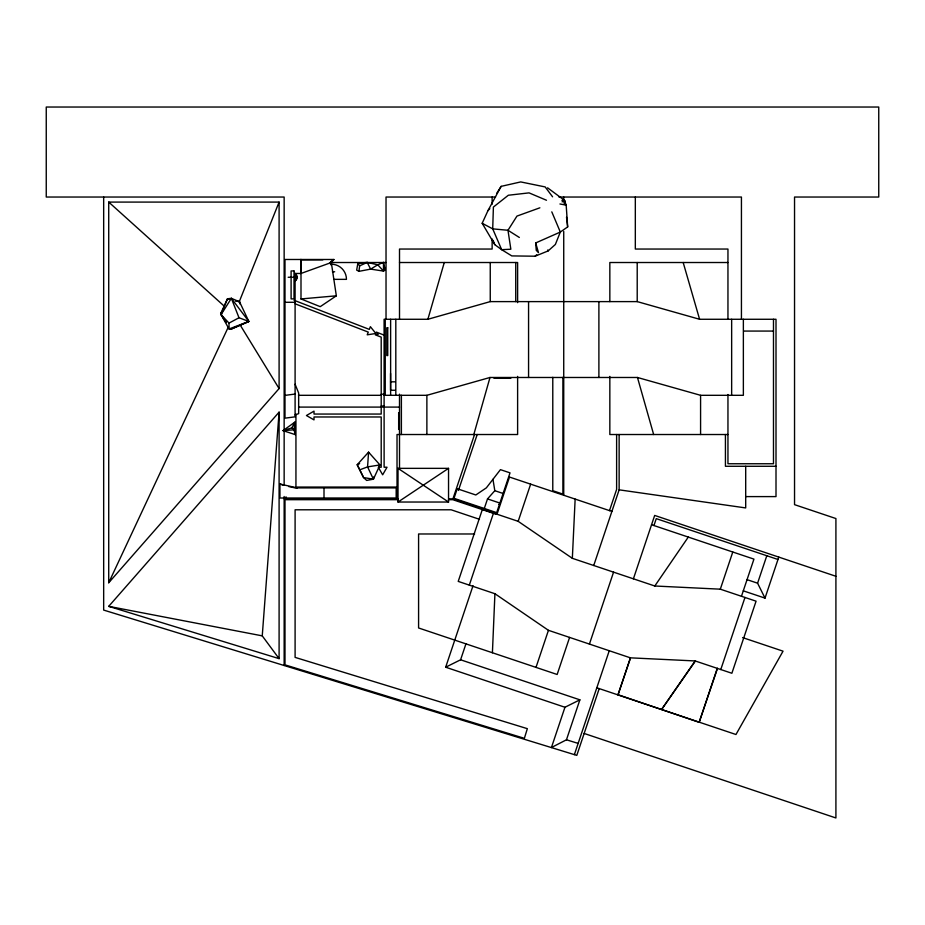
<?xml version="1.0" encoding="UTF-8"?>
<svg xmlns="http://www.w3.org/2000/svg" width="925" height="925" viewBox="0 0 925 925"><rect width="100%" height="100%" fill="white"/><g stroke="black" fill="none" stroke-linecap="round" stroke-linejoin="round"><path stroke-width="1.39" d="M492.412 652.749L494.921 593.723L458.222 581.397L482.411 509.317L518.173 521.33L572.344 558.318L654.796 585.999L720.309 589.179L756.072 601.181L731.872 673.261L695.172 660.947L630.411 657.837L548.444 630.318L494.921 593.723M572.344 558.318L575.142 499.095M368.566 452.152L367.572 466.882L373.399 479.185L366.682 480.445L363.583 477.578L357.2 464.732L368.566 452.152L379.955 464.94L373.399 479.185L363.583 477.578L357.2 464.732L359.617 463.61M279.096 658.646L262.249 635.857L279.096 412.145L108.722 606.349L279.096 658.646L279.096 412.145M358.946 271.337L359.617 265.868L357.859 263.359L367.179 262.423L377.758 264.781L383.47 262.423L385.193 270.088L383.505 271.083L370.659 269.117L358.946 271.337L356.668 270.088L357.859 263.359L360.704 263.359M373.399 479.185L373.943 476.71M563.88 203.037L564.528 200.367L547.577 187.821M473.808 434.519L489.996 377.481L426.876 395.31L384.048 395.31M444.278 262.515L427.87 319.275L490.25 301.608L637.209 301.608L699.589 319.275L776.006 319.275L776.006 496.598L745.7 496.598M448.602 498.853L452.938 498.853L474.537 434.519M458.43 490.435L477.196 434.519M484.295 508.484L487.51 498.91L494.817 490.701L492.956 479.312M469.31 585.12L493.511 513.051M445.665 667.214L460.592 659.791L579.882 699.832L564.955 707.255L445.665 667.214L473.033 585.687M497.014 514.219L509.502 477.057L611.888 511.421M460.592 659.791L465.934 643.869M518.173 521.33L530.649 484.157M536.003 667.388L548.444 630.318M609.494 510.623L616.617 489.417L616.617 434.519M569.592 637.418L557.151 674.487L418.586 627.971L418.586 533.979L474.594 533.979M593.734 565.499L619.137 489.834L619.137 434.519M564.955 707.255L551.439 747.527L566.458 739.803L579.882 699.832M589.422 644.077L613.564 572.159M574.379 754.627L609.251 650.737M633.405 578.807L654.68 515.433L835.911 576.275M599.215 688.605L576.795 755.378L103.669 610.084L103.669 197.037M653.952 525.539L656.264 518.636L777.983 559.486M617.969 694.895L630.411 657.837M720.309 589.179L732.785 552.005M699.207 722.171L717.337 668.162M741.468 596.278L753.944 559.116L651.547 524.741M720.783 669.538L744.972 597.457M743.295 590.832L765.01 598.117L757.587 583.189L766.802 555.74M765.01 598.117L778.781 557.093M630.33 658.519L618.027 694.744L661.56 709.533L694.872 661.757M717.153 669.365L699.161 722.309L662.346 709.799M239.286 301.654L279.096 202.089L108.722 202.089L108.722 582.75L279.096 388.558L279.096 202.089M561.926 200.343L564.528 200.367L566.181 205.13L567.661 226.926L560.319 232.059L555.37 244.466L548.132 250.918L535.089 256.213L511.803 255.913L501.662 249.681L494.759 244.628L482.179 223.295L487.926 210.703L501.13 186.364L520.717 181.924L545.16 186.931L552.583 196.817M108.722 582.75L228.487 326.687M291.861 427.87L294 429.79L283.027 430.622L291.861 427.87L294.821 422.17L295.283 434.646L283.027 430.622L294.821 422.17L294 429.79L295.283 434.646M229.573 299.33L227.481 298.775L221.063 314.627L229.007 323.103L229.018 328.976L248.837 321.449L231.366 298.336L221.063 314.627L229.018 328.976L230.707 329.3L248.837 321.449L239.54 301.781L231.366 298.336L227.481 298.775L220.647 313.667L226.255 322.524M496.702 193.325L501.13 186.364M654.796 585.999L688.293 537.078M661.56 709.533L695.172 660.947M222.312 311.32L220.647 313.667L226.058 322.085M300.995 273.465L331.3 262.515L333.879 259.486L284.993 259.486L284.993 418.158L295.098 416.84L295.098 273.465L300.903 273.465L300.903 259.486M487.926 210.703L489.822 208.645M286.114 496.887L284.148 498.853L398.12 498.853M535.089 256.213L536.754 254.733M331.728 260.942L333.879 259.486M382.083 263.359L383.47 262.423L383.505 271.083L377.758 264.781L370.659 269.117L367.179 262.423L359.617 265.868M330.653 261.671L331.832 261.671L331.277 262.342L336.342 295.815L320.235 306.661L300.995 298.948L300.995 259.486M398.016 502.032L448.544 468.351L448.544 502.032L398.016 502.032L398.016 468.351L448.544 468.351M562.111 201.893L564.528 200.367L565.013 204.564M229.007 323.103L238.997 317.749L248.837 321.449L230.707 329.3M535.691 242.94L538.489 252.652L536.257 250.317L535.691 242.94L560.319 232.059L551.797 211.86M360.16 469.68L367.572 466.882L379.955 464.94M295.098 414.92L298.659 413.614L298.659 393.056L295.098 384.268M539.865 207.813L516.959 216.092L507.975 230.279L510.843 249.218L501.662 249.681L492.713 228.857L493.395 207.061L508.345 195.244L529.042 192.874L546.478 200.251M498.737 504.414L499.512 504.148M284.993 395.38L295.098 394.05M300.995 298.948L336.342 295.815M300.995 259.902L322.86 259.832M495.546 197.037L386.026 197.037L386.026 319.275M558.954 197.037L741.434 197.037L741.434 319.275M330.063 262.515L386.026 262.515M399.507 262.515L517.618 262.515L517.618 302.648M727.952 262.515L609.841 262.515L609.841 301.608M330.468 264.192L331.3 264.192A15.158 15.158 0 0 1 346.459 279.35L334.064 279.35M332.433 271.777L334.677 271.777M288.172 277.257L296.925 277.257M284.993 302.29L295.098 302.29M428.217 319.275L384.095 319.275L384.118 467.229L387.032 467.229L382.661 474.814L378.29 467.229L381.204 467.229L381.204 416.978L314.014 416.978L314.014 419.892L306.429 415.522L314.014 411.139L314.014 414.053L381.204 414.053L381.204 337.116L375.33 334.85L378.209 334.399L376.382 332.121L384.118 335.116M743.607 331.069L773.485 331.069M489.822 377.481L637.464 377.481L700.583 395.31L743.365 395.31L743.365 319.275M493.996 378.313L510.831 378.313M390.547 381.828L394.975 381.828M394.975 390.257L390.547 390.257L390.547 373.411M381.204 394.223L384.118 394.223M298.521 395.31L381.239 395.31M381.204 406.017L384.118 406.017M298.81 407.092L399.507 407.092M727.952 434.519L609.841 434.519L609.841 376.406M776.006 466.281L725.431 466.281L725.431 434.519M397.022 487.059L295.942 487.059L295.942 414.238M398.293 499.685L284.993 499.685L284.993 664.855L524.371 738.335L527.342 728.669L295.098 657.386L295.098 509.791L451.146 509.791L479.439 519.295M448.498 499.685L452.799 499.685L496.124 514.231M619.137 489.834L745.7 507.929L745.7 466.281M559.937 203.986L566.181 205.13M108.722 606.349L262.249 635.857M288.773 486.562L295.098 487.903L396.178 487.903L396.178 498.008L279.94 498.008L279.94 484.029L297.237 487.903M235.725 300.845L239.54 301.781L240.269 304.383M235.517 300.775L239.54 301.781M566.458 739.803L578.148 743.388M494.817 490.701L503.096 493.476M747.053 579.651L757.587 583.189M487.51 498.91L499.882 503.061M452.938 498.853L497.188 513.699M742.602 637.591L783.047 651.165L735.965 734.508L596.81 687.795M584.149 733.456L835.911 817.966L835.911 518.543L794.54 504.657L794.54 197.037L878.75 197.037L878.75 107.034L46.25 107.034L46.25 197.037L284.148 197.037L284.148 484.943M279.94 484.029L283.721 485.324M294.011 300.255L369.318 329.392L370.37 326.664L375.862 333.486L367.213 334.827L368.266 332.11L295.087 303.793M482.179 223.295L492.713 228.857L507.975 230.279L519.341 237.459M398.016 468.351L448.544 502.032M108.722 202.089L224.347 306.244M240.003 324.744L279.096 388.558M384.153 267.845L385.193 270.088M231.366 298.336L238.997 317.749M493.106 240.35L494.759 244.628M547.82 249.912L548.132 250.918M683.182 262.515L699.589 319.275M637.464 377.481L653.651 434.519M566.505 217.144L567.661 226.926M773.485 319.275L773.485 463.749L727.952 463.749L727.952 394.524M731.652 319.275L731.652 395.31M727.952 319.275L727.952 249.045L635.325 249.045L635.325 197.037M700.583 395.31L700.583 434.519M637.209 262.515L637.209 301.608M598.891 301.608L598.891 377.481M563.73 197.037L563.73 199.904M563.73 231.412L563.73 495.257M562.886 377.342L562.886 494.089L552.78 490.701L552.78 377.319M528.568 301.608L528.568 377.481M517.618 376.406L517.618 434.519L397.022 434.519L397.022 498.853M515.734 262.515L515.734 301.608M492.135 197.037L492.135 204.252M492.135 238.927L492.135 249.045L399.507 249.045L399.507 319.275M490.25 262.515L490.25 301.608M426.876 395.31L426.876 434.519M401.392 395.31L401.392 434.519M399.507 394.177L399.507 468.825M398.663 412.619L398.663 429.466M395.808 319.275L395.808 395.31M390.627 319.275L390.627 395.31M385.251 319.275L385.251 395.31M331.3 262.515L331.3 265.406M324.004 487.903L324.004 498.008M284.148 496.494L284.148 665.48M294.867 273.245A4.637 4.637 0 0 1 294.867 281.269M294.659 273.615A4.209 4.209 0 0 1 294.659 280.899M457.216 488.735L454.002 498.321L496.667 512.635L510.022 472.86L500.437 469.646L486.353 487.857L475.82 494.979L457.216 488.735M294.011 270.933L291.097 270.933L291.097 298.891L294.011 298.891L294.011 270.933M387.748 327.774L386.789 327.774L386.789 355.57L387.748 355.57L387.748 327.774"/></g></svg>
